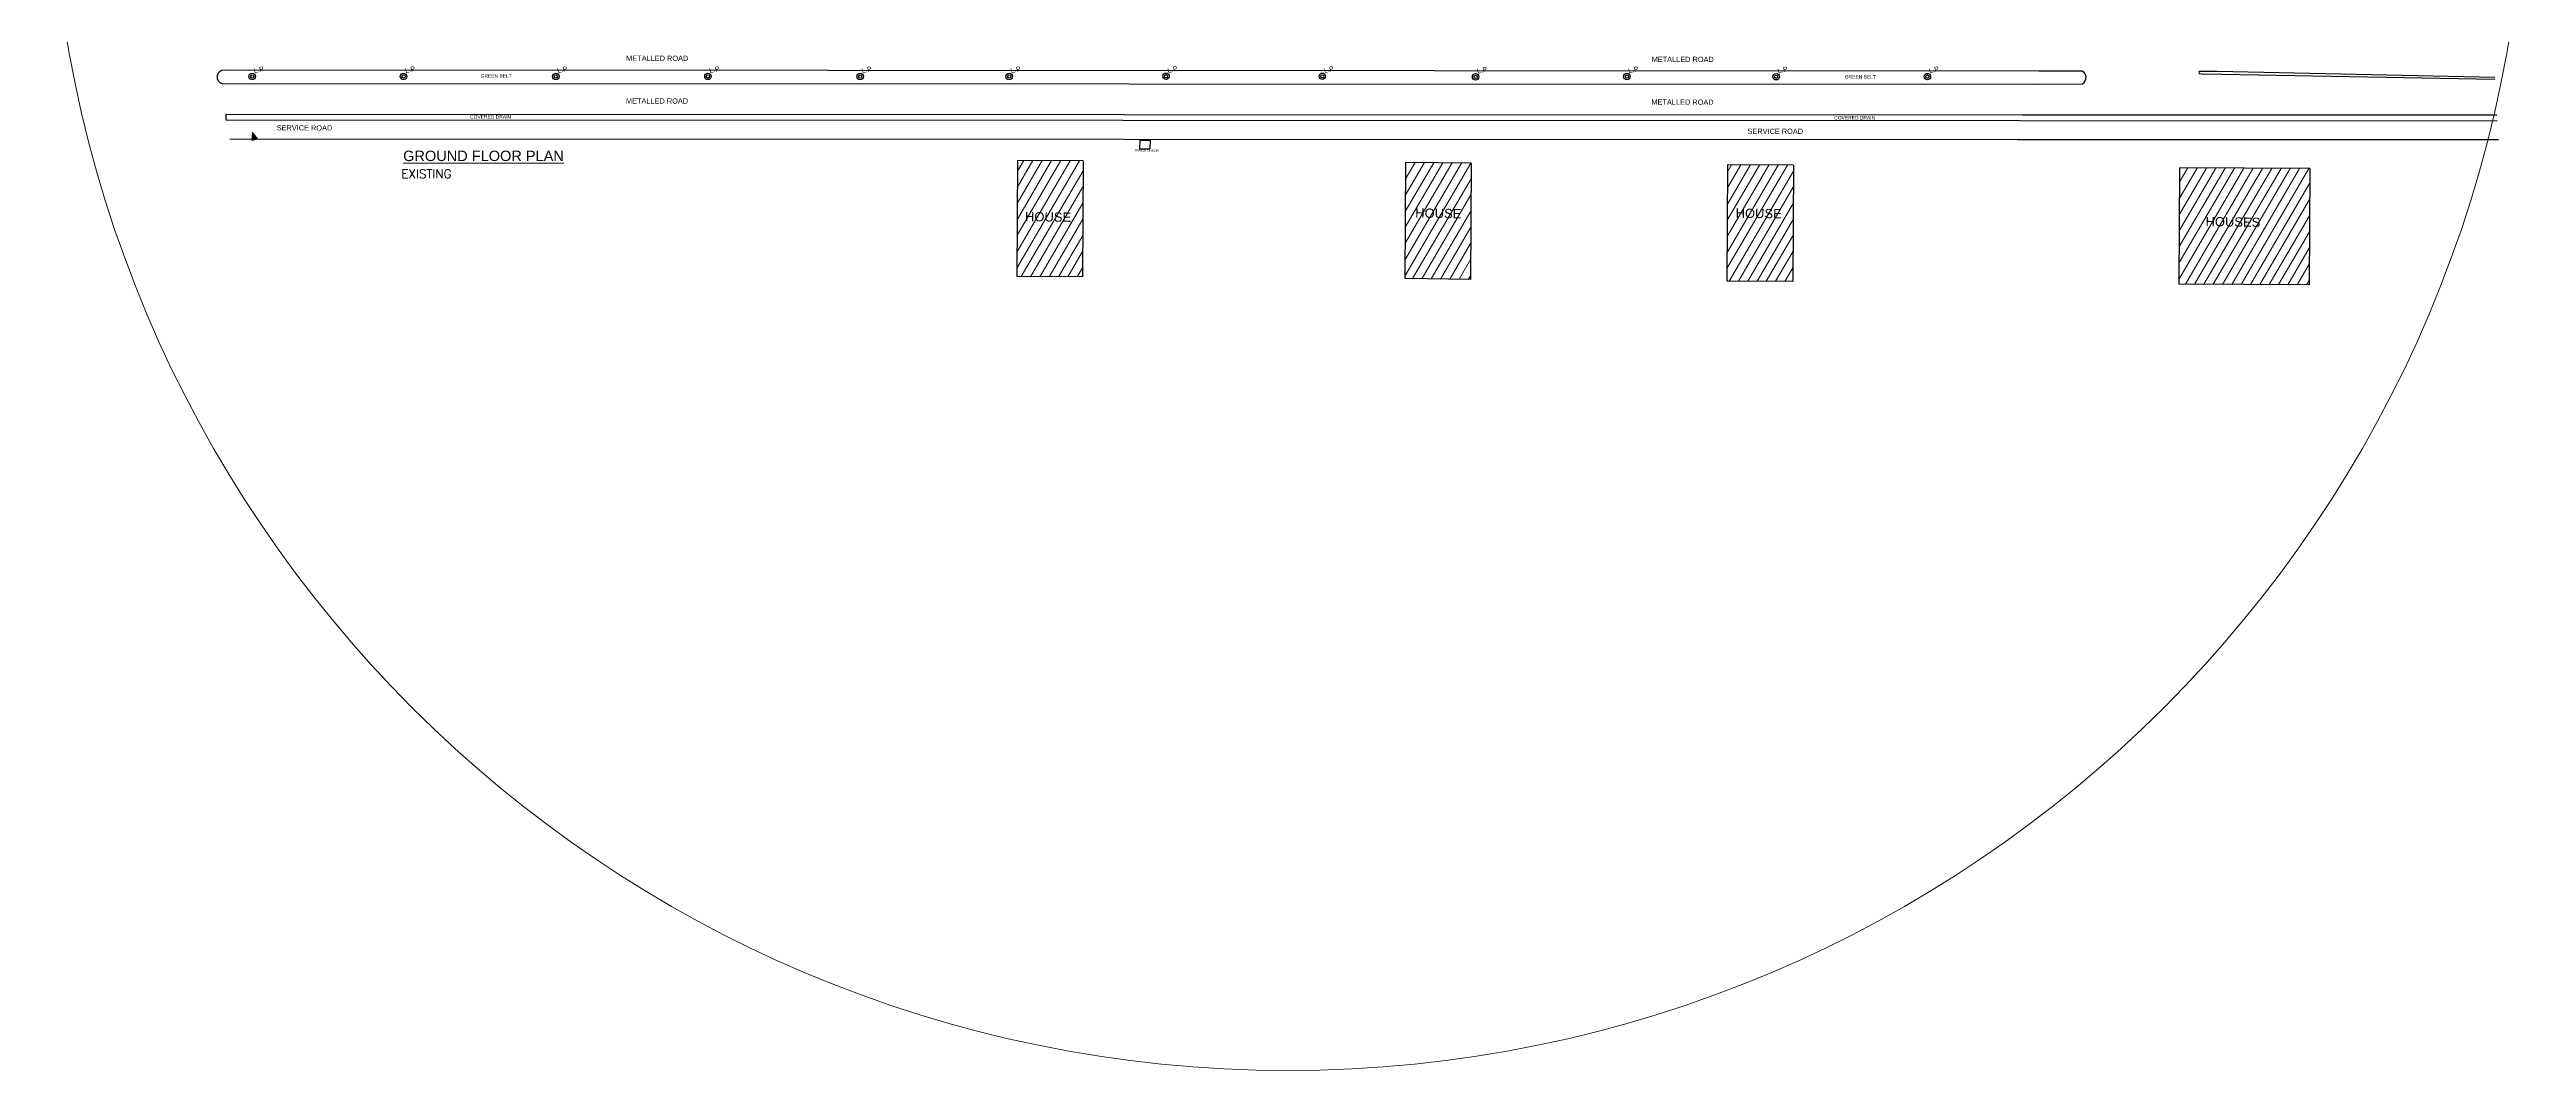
# Model space of a CAD drawing. Header units: inches. Extents: x -110725 to 51121, y 8404 to 44825.
# Drawn here: x -45386 to -22534, y 10499 to 19919 of the extents above; entities that cross this region are included whole.
import ezdxf
from ezdxf.enums import TextEntityAlignment as Align

# ---------------------------------------------------------------- set-up
doc = ezdxf.new("R2010")
doc.units = ezdxf.units.IN
doc.header["$LTSCALE"] = 0.1
doc.header["$MEASUREMENT"] = 0
doc.linetypes.add('HIDDEN', pattern=[0.375, 0.25, -0.125])
doc.layers.get('0').update_dxf_attribs({"color": 1, "lineweight": 0})
for name, color, linetype in [('building', 6, 'Continuous'), ('GREEN BELT', 80, 'Continuous'), ('POLE', 7, 'Continuous'), ('road', 8, 'Continuous'), ('SEAL', 7, 'Continuous')]:
    doc.layers.add(name, color=color, linetype=linetype)
for name, color, linetype, lineweight in [('CAR', 4, 'Continuous', 0), ('HATCH', 5, 'Continuous', 5), ('TEXT', 3, 'Continuous', 0)]:
    doc.layers.add(name, color=color, linetype=linetype, lineweight=lineweight)
doc.styles.add('MONOTXT', font='@Arial Unicode MS')
doc.styles.add('ROMAND', font='romand.shx')
doc.styles.add('ROMANS', font='arial.ttf', dxfattribs={"width": 0.8, "height": 15})
doc.styles.get("Standard").update_dxf_attribs({"font": 'arial.ttf'})
doc.styles.add('STYLE10', font='arial.ttf')
pattern_1 = [(59.691365, (-312266.656, -301062.32), (-64.281786, 37.57624), [])]

# ---------------------------------------------------------------- blocks, each defined once
blk = doc.blocks.new('LP')
at = {"layer": 'POLE', "linetype": 'Continuous'}
for radius in [2.24, 1.12]:
    blk.add_circle((39544.6, 18392.9), radius, dxfattribs=at)
at = {"layer": 'SEAL', "color": 7, "linetype": 'Continuous', "lineweight": 25, "style": 'MONOTXT'}
blk.add_text('L.P', height=3.36, dxfattribs=at).set_placement((39550.1, 18394.6), align=Align.CENTER)
blk = doc.blocks.new('cp')
at = {"color": 1, "linetype": 'Continuous', "lineweight": 25}
for p, q in [((439137.3, 3492505.5, -684.4), (439134.8, 3492498.5, -684.4)), ((439136.4, 3492499.9, -684.4), (439134.8, 3492498.5, -684.4)), ((439134.8, 3492498.5, -684.4), (439140.2, 3492498.5, -684.4)), ((439137.4, 3492502.6, -684.4), (439136.4, 3492499.9, -684.4)), ((439136.4, 3492499.9, -684.4), (439138.5, 3492499.9, -684.4)), ((439140.2, 3492498.5, -684.4), (439137.3, 3492505.5, -684.4)), ((439137.4, 3492502.6, -684.4), (439137.3, 3492505.5, -684.4)), ((439138.5, 3492499.9, -684.4), (439137.4, 3492502.6, -684.4)), ((439138.5, 3492499.9, -684.4), (439140.2, 3492498.5, -684.4))]:
    blk.add_line(p, q, dxfattribs=at)

msp = doc.modelspace()

# ---------------------------------------------------------------- hatches: boundary and pattern name
at = {"layer": 'HATCH', "linetype": 'Continuous'}
h = msp.add_hatch(dxfattribs=at)
h.set_pattern_fill('ANSI31', color=8, scale=595.670875, angle=14.691365036, style=0)
h.set_pattern_definition(pattern_1)
h.paths.add_polyline_path([(-35856.85959, 17820.35182), (-35850.61627, 18892.54122), (-36456.7538, 18896.07074), (-36462.99713, 17823.88134)])
h.paths.add_polyline_path([(-36409.75788, 18312.40002), (-35939.94629, 18305.00778), (-35937.85451, 18437.95017), (-36407.6661, 18445.34242)], flags=24)
h = msp.add_hatch(dxfattribs=at)
h.set_pattern_fill('ANSI31', color=8, scale=595.670875, angle=14.691365036, style=0)
h.set_pattern_definition(pattern_1)
h.paths.add_polyline_path([(-32277.15002, 17798.11708), (-32270.9067, 18870.30648), (-32877.67098, 18878.10546), (-32883.9143, 17805.91606)])
h.paths.add_polyline_path([(-32809.66662, 18344.89651), (-32339.85503, 18337.50426), (-32337.76325, 18470.44666), (-32807.57484, 18477.83891)], flags=24)
h = msp.add_hatch(dxfattribs=at)
h.set_pattern_fill('ANSI31', color=8, scale=595.670875, angle=14.691365036, style=0)
h.set_pattern_definition(pattern_1)
h.paths.add_polyline_path([(-29303.72344, 17779.4962), (-29297.48012, 18851.68628), (-29904.79464, 18854.53772), (-29911.03797, 17782.34765)])
h.paths.add_polyline_path([(-29853.57839, 18344.02258), (-29383.7668, 18336.63033), (-29381.67502, 18469.57272), (-29851.4866, 18476.96497)], flags=24)
h = msp.add_hatch(dxfattribs=at)
h.set_pattern_fill('ANSI31', color=8, scale=595.670875, angle=14.691365036, style=0)
h.set_pattern_definition(pattern_1)
h.paths.add_polyline_path([(-24540.23445, 17748.02798), (-24533.99113, 18820.21731), (-25736.40695, 18826.78226), (-25742.65027, 17754.59293)])
h.paths.add_polyline_path([(-25518.09177, 18266.28282), (-24968.47385, 18257.63486), (-24966.38207, 18390.57725), (-25515.99999, 18399.22521)], flags=24)

# ---------------------------------------------------------------- linework, layer by layer
at = {"layer": 'building', "linetype": 'Continuous'}
for points, elevation in [([(-35328.41841, 19083.27442), (-35330.89195, 19003.92615)], 1.54874), ([(-35330.89195, 19003.92615), (-35235.12142, 19003.17189)], -0.47654), ([(-35330.89195, 19003.92615), (-35235.12142, 19003.17189)], -0.47654), ([(-35328.41841, 19083.27442), (-35232.64787, 19082.52016), (-35235.12142, 19003.17189)], -0.3574), ([(-36456.7538, 18896.07074), (-36462.99713, 17823.88134)], 1.66788), ([(-35850.61627, 18892.54122), (-36456.7538, 18896.07074)], 1.66788), ([(-35850.61627, 18892.54122), (-35856.85959, 17820.35182)], 1.66788), ([(-32877.67098, 18878.10546), (-32883.9143, 17805.91606)], 0.11913), ([(-32270.9067, 18870.30648), (-32877.67098, 18878.10546)], 0.11913), ([(-32270.9067, 18870.30648), (-32277.15002, 17798.11708)], 0.11913), ([(-29904.79464, 18854.53772), (-29911.03796, 17782.34833)], 0.23827), ([(-29297.48012, 18851.68628), (-29904.79464, 18854.53772)], 0.23827), ([(-29297.48012, 18851.68628), (-29303.72344, 17779.49688)], 0.23827), ([(-25736.40695, 18826.78226), (-25742.65028, 17754.59286)], 8.69679), ([(-24533.99113, 18820.21731), (-25736.40695, 18826.78226)], 25.97125), ([(-24533.99113, 18820.21731), (-24540.23445, 17748.02791)], 25.97125), ([(-35856.85959, 17820.35182), (-36462.99713, 17823.88134)], 1.66788), ([(-32277.15002, 17798.11708), (-32883.9143, 17805.91606)], 0.11913), ([(-29303.72344, 17779.4962), (-29911.03797, 17782.34765)], 0.23827), ([(-24540.23445, 17748.02798), (-25742.65027, 17754.59293)], 25.97125)]:
    msp.add_lwpolyline(points, dxfattribs=dict(at, elevation=elevation))
at = {"layer": 'CAR', "linetype": 'Continuous'}
msp.add_circle((-33960.35096, 21924.4645, 27.16259), 11425.94255, dxfattribs=at)
at = {"layer": 'GREEN BELT', "linetype": 'Continuous'}
for points, elevation in [([(-26634.08049, 19720.07214), (-27033.95733, 19718.56273), (-43776.07591, 19728.30596)], 9.88814), ([(-22826.76801, 19661.41403), (-25384.35908, 19715.81077), (-25550.5237, 19716.82927), (-25550.5237, 19716.82927), (-25550.5237, 19716.82927), (-25556.33346, 19708.99132), (-25554.83483, 19697.10169), (-25512.32087, 19691.37514)], 7.86286), ([(-22825.69293, 19642.68051), (-25512.32087, 19691.37514)], 7.86286), ([(-43794.28064, 19605.2996), (-43794.28064, 19605.2996), (-27060.95748, 19600.76217), (-26630.76014, 19604.06309)], 9.88814)]:
    msp.add_lwpolyline(points, dxfattribs=dict(at, elevation=elevation))
for centre, radius, start, end in [((-43778.67942, 19665.84096, 9.88814), 62.51923, 87.613319644, 255.549547245), ((-26662.68971, 19661.20126, -6.90978), 65.45432, 299.197033773, 64.081844745)]:
    msp.add_arc(centre, radius, start, end, dxfattribs=at)
at = {"layer": 'road', "linetype": 'Continuous'}
for p, q in [((-43758.7694, 19319.06772), (-43760.73528, 19271.13539)), ((-43760.73528, 19271.13539), (-27209.23125, 19265.31596)), ((-27184.9266, 19313.07028), (-43758.7694, 19319.06772)), ((-27209.23125, 19265.31596), (-22803.83522, 19261.8051)), ((-22806.82765, 19313.94896), (-27184.9266, 19313.07028))]:
    msp.add_line(p, q, dxfattribs=at)
at = {"layer": 'road', "linetype": 'Continuous', "elevation": 5.48017}
msp.add_lwpolyline([(-22793.69721, 19085.14815), (-27228.49629, 19085.13033), (-43721.95775, 19092.66763)], dxfattribs=at)

# ---------------------------------------------------------------- block references
at = {"layer": 'building', "linetype": 'Continuous', "xscale": 13.33677428358637, "yscale": 13.33677428358637, "zscale": 13.33677428358637, "rotation": 14.69136503644292}
for p in [(-491459.32109, -351366.14471, 14.89177), (-490063.50623, -351364.86348, 14.77264), (-488658.96766, -351365.85199, 15.01091), (-487255.11279, -351365.17234, 15.01091), (-485850.07743, -351366.6464, 20.01454), (-484475.61339, -351365.6671, 21.68242), (-483028.68656, -351363.91702, 22.03982), (-481586.64897, -351364.18778, 27.63913), (-480172.6974, -351369.60535, 24.66077), (-478777.02024, -351366.38965, 26.20952), (-477399.86638, -351368.15363, 26.44779), (-476004.36702, -351367.07828, 27.75826)]:
    msp.add_blockref('LP', p, dxfattribs=at)
at = {"layer": 'SEAL', "linetype": 'HIDDEN', "xscale": 9.69466234913073, "yscale": 9.69466234913073, "zscale": 9.69466234913073, "rotation": 14.69136503644292}
msp.add_blockref('cp', (4425355.23351, -33812231.33133, -5515.07575), dxfattribs=at)

# ---------------------------------------------------------------- texts
at = {"layer": 'TEXT', "color": 7, "linetype": 'Continuous', "lineweight": 25}
for s, height, p in [('GREEN BELT', 32.407771, (-41408.89653, 19659.20538)), ('METALLED ROAD', 48.6116571, (-40066.44562, 19815.0397)), ('METALLED ROAD', 48.6116571, (-30605.42638, 19804.5136)), ('GREEN BELT', 32.407771, (-28823.27776, 19651.16402)), ('METALLED ROAD', 48.6116571, (-40068.4904, 19420.54868)), ('METALLED ROAD', 48.6116571, (-30607.47117, 19410.02259)), ('SERVICE ROAD', 48.6116571, (-43291.00026, 19173.05558)), ('COVERED DRAIN', 32.4077714, (-41506.54658, 19281.96481)), ('COVERED DRAIN', 32.4077714, (-28920.92781, 19273.92345)), ('SERVICE ROAD', 48.6116571, (-29721.51311, 19140.8859))]:
    msp.add_text(s, height=height, rotation=359.886982453, dxfattribs=at).set_placement(p)
at = {"layer": 'TEXT'}
for s, height, style, p in [('%%UGROUND FLOOR PLAN', 96, 'STYLE10', (-42123.95486, 18889.90548, 32.88103)), ('EXISTING', 80.64, 'ROMAND', (-42140.40871, 18731.66519, 32.88103))]:
    msp.add_text(s, height=height, dxfattribs=dict(at, style=style)).set_placement(p)
at = {"layer": 'TEXT', "color": 7, "linetype": 'Continuous', "lineweight": 25, "style": 'ROMANS'}
for s, height, p in [('TRANSFORMER', 20.7383228, (-35376.63574, 18977.99496)), ('HOUSE', 85.659272, (-36387.2292, 18335.66904)), ('HOUSE', 85.659272, (-32787.13794, 18368.16553)), ('HOUSE', 85.659272, (-29831.04971, 18367.2916)), ('HOUSES', 85.659272, (-25495.56309, 18289.55184))]:
    msp.add_text(s, height=height, rotation=359.098554097, dxfattribs=at).set_placement(p)

doc.saveas('drawing.dxf')
